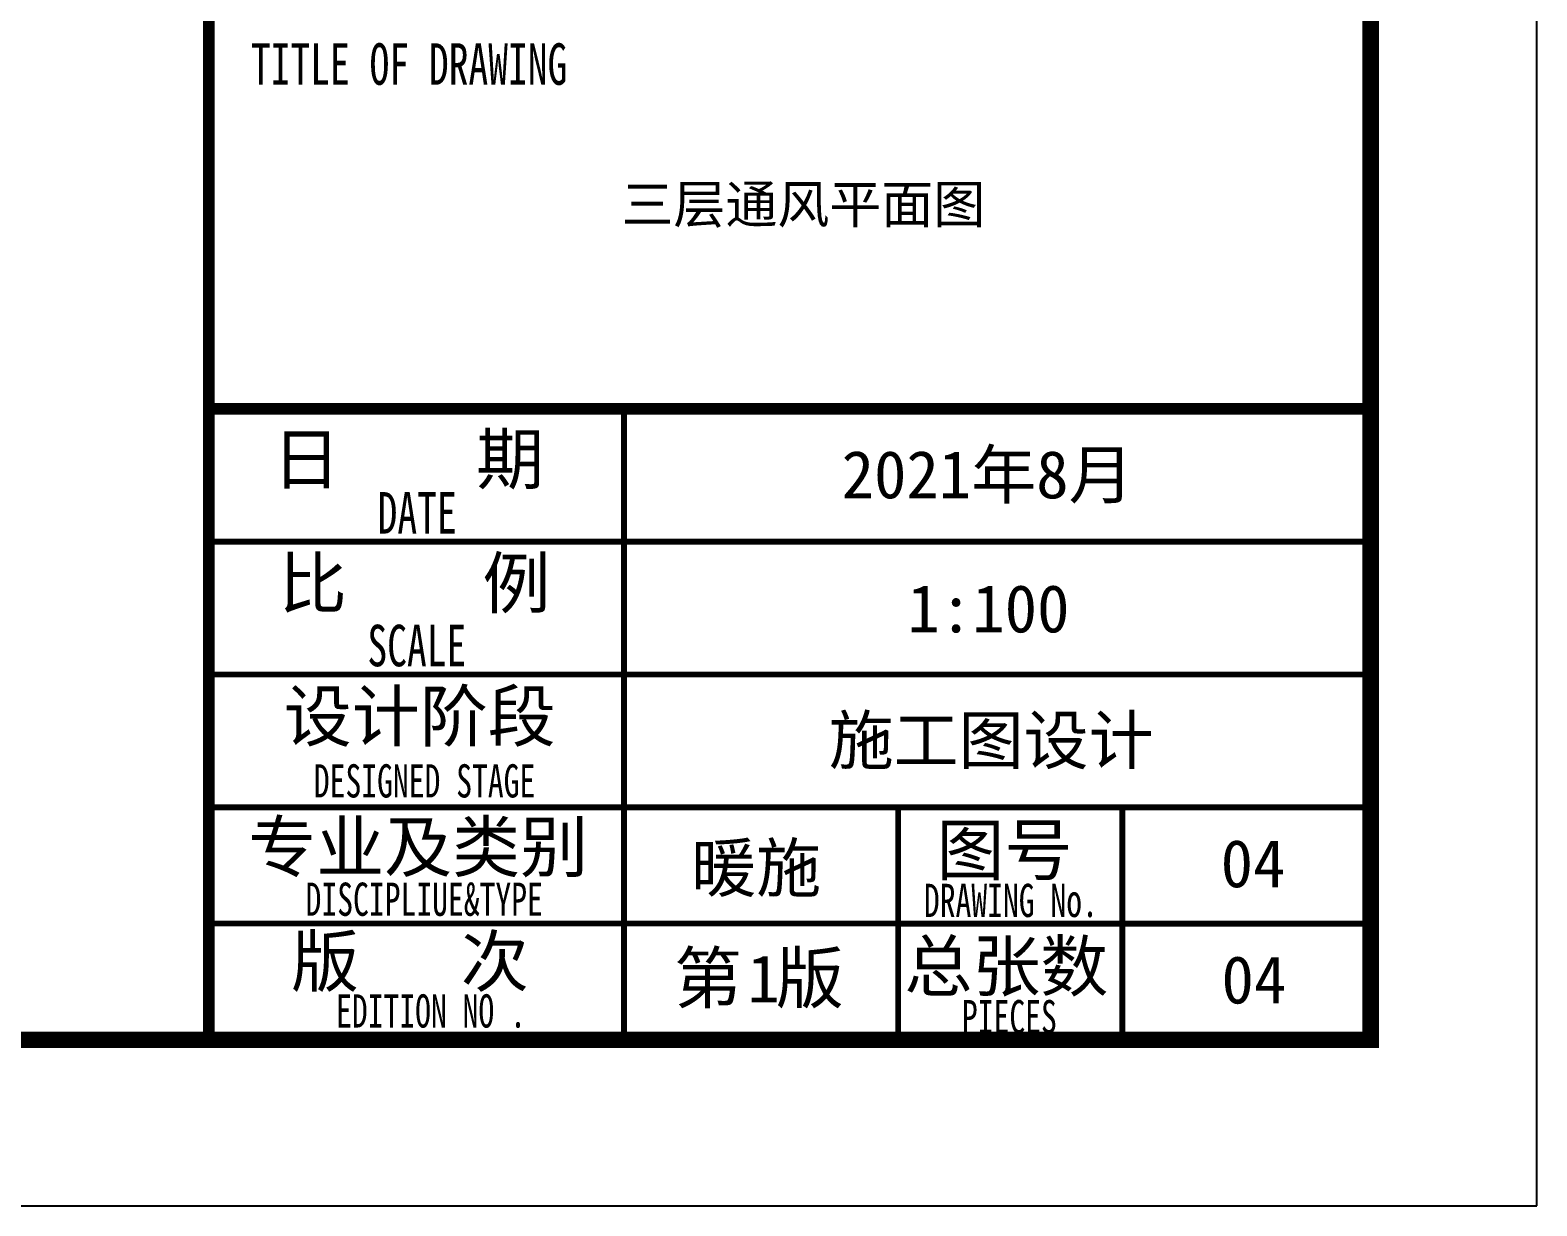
# Model space of a CAD drawing. Extents: x 1247970 to 1725648, y 860327 to 1277876.
# Drawn here: x 1375000 to 1384070, y 957902 to 964984 of the extents above; entities that cross this region are included whole.
import ezdxf

# ---------------------------------------------------------------- set-up
doc = ezdxf.new("R2010")
doc.units = 0
doc.header["$LTSCALE"] = 1000
doc.header["$MEASUREMENT"] = 0
doc.layers.get('0').update_dxf_attribs({"color": 254})
doc.layers.add('图框', color=140, linetype='Continuous')
doc.layers.add('图签文字', color=251, linetype='Continuous')
doc.layers.add('图签', color=147, linetype='Continuous', lineweight=18)
doc.styles.add('宋体', font='', dxfattribs={"height": 50})
doc.styles.add('建筑图签-1', font='simhei.ttf', dxfattribs={"width": 0.7})
doc.styles.get('宋体').set_extended_font_data('SimSun')

# ---------------------------------------------------------------- blocks, each defined once
blk = doc.blocks.new('tq123')
at = {"layer": '图框'}
for points, const_width in [([(-6995.1, 0), (-6995.1, 57400)], 70), ([(-6995.1, 3800.3), (4.9, 3800.3)], 70), ([(-4495.1, 1400.3), (-4495.1, 3800.3)], 35), ([(-6995.1, 3000.3), (4.9, 3000.3)], 35), ([(-6995.1, 2200.3), (4.9, 2200.3)], 35), ([(-6995.1, 1400.3), (4.9, 1400.3)], 35), ([(-6995.1, 1400.3), (-495.1, 1400.3)], 35), ([(-4495.1, 0.3), (-4495.1, 1400.3)], 35), ([(-2845.1, 0.3), (-2845.1, 1400.3)], 35), ([(-2845.1, 0.3), (-2845.1, 1400.3)], 35), ([(-2845.1, 0.3), (-2845.1, 1400.3)], 35), ([(-1495.1, 0), (-1495.1, 1400)], 35), ([(-6995.1, 700.3), (-2845.1, 700.3)], 35), ([(-2845.1, 700), (4.9, 700)], 35)]:
    blk.add_lwpolyline(points, dxfattribs=dict(at, const_width=const_width))
at = {"layer": '图框', "style": '建筑图签-1', "width": 0.7}
for s, height, p in [('TITLE OF DRAWING', 250, (-6741.1, 5752.5)), ('DATE', 250, (-5978.6, 3049.2)), ('SCALE', 250, (-6039.9, 2250)), ('DESIGNED STAGE', 200, (-6362.5, 1459.9)), ('DISCIPLIUE&TYPE', 200, (-6412.2, 747.1)), ('DRAWING No.', 200, (-2690, 739.9)), ('EDITION NO .', 200, (-6228.6, 74.1)), ('PIECES', 200, (-2461.3, 39.9))]:
    blk.add_text(s, height=height, dxfattribs=at).set_placement(p)
at = {"layer": '图签', "color": 2, "style": '宋体'}
for s, height, p in [('2021年8月', 286.68, (-3185.1, 3261.7)), ('1:100', 286.68, (-2788.7, 2454.1)), ('施工图设计', 286.68, (-3262.7, 1661.7)), ('暖施', 286.68, (-4090.8, 892.8)), ('1', 286.7, (-3751.7, 225.1)), ('04', 286.68, (-898.5, 219))]:
    blk.add_text(s, height=height, dxfattribs=at).set_placement(p)
at = {"layer": '图签文字', "color": 7, "style": '建筑图签-1'}
for s, p in [('日    期', (-6611.2, 3348.8)), ('比    例', (-6572.8, 2601.6)), ('设计阶段', (-6543.2, 1799.7)), ('专业及类别', (-6757.1, 1013.1)), ('图号', (-2614.2, 994.4)), ('版   次 ', (-6499.1, 323)), ('总张数', (-2807.3, 294.4)), ('第 版', (-4194.3, 223.4))]:
    blk.add_text(s, height=300, dxfattribs=at).set_placement(p)

msp = doc.modelspace()

# ---------------------------------------------------------------- linework, layer by layer
at = {"layer": '图框'}
msp.add_lwpolyline([(1278969.8, 957902), (1384069.8, 957902), (1384069.8, 1017302), (1278969.8, 1017302)], close=True, dxfattribs=at)
at = {"layer": '图框', "const_width": 100}
msp.add_lwpolyline([(1281469.8, 958902), (1383069.8, 958902), (1383069.8, 1016302), (1281469.8, 1016302)], close=True, dxfattribs=at)

# ---------------------------------------------------------------- block references
msp.add_blockref('tq123', (1383069.8, 958902))

# ---------------------------------------------------------------- texts
at = {"layer": '图签', "color": 2, "style": '宋体'}
msp.add_text('三层通风平面图', height=229.34, dxfattribs=at).set_placement((1378559.4, 963820.5))
at = {"layer": '图签', "color": 1, "style": '宋体'}
msp.add_text('04', height=286.68, dxfattribs=at).set_placement((1382166.3, 959821))

doc.saveas('drawing.dxf')
